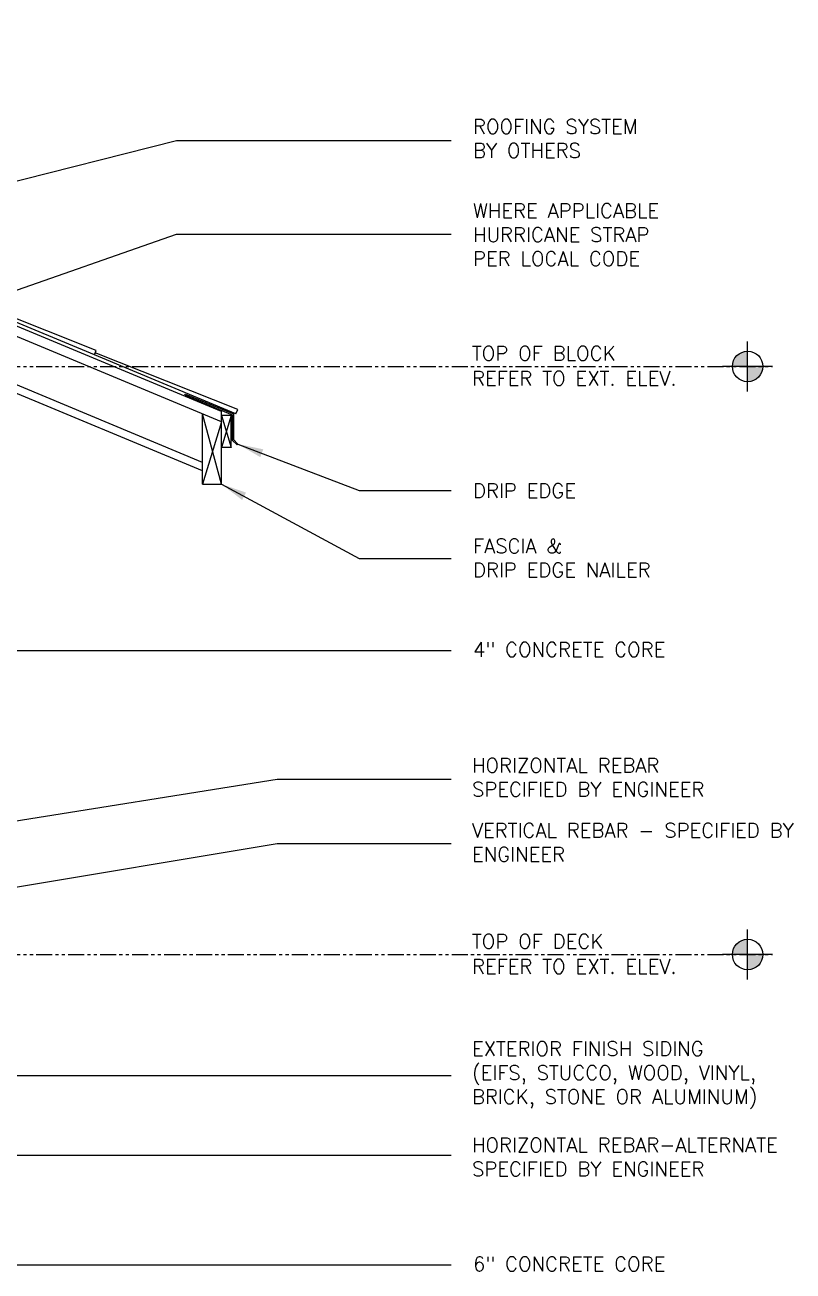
# Model space of a CAD drawing. Header units: inches. Extents: x -16 to 133, y -112 to 61.
# Drawn here: x 73.3 to 133.4, y -37.8 to 59.6 of the extents above; entities that cross this region are included whole.
import ezdxf

# ---------------------------------------------------------------- set-up
doc = ezdxf.new("R2010")
doc.units = ezdxf.units.IN
doc.header["$MEASUREMENT"] = 0
doc.linetypes.add('PHANTOM', pattern=[2.5, 1.25, -0.25, 0.25, -0.25, 0.25, -0.25])
for name, color, linetype in [('A-NOTE-SYMBOL', 7, 'Continuous'), ('A-SEC-DTL', 3, 'Continuous'), ('LAYER 12', 12, 'Continuous'), ('LAYER 5', 5, 'Continuous'), ('LAYER 7', 7, 'Continuous'), ('LAYER 8', 8, 'Continuous')]:
    doc.layers.add(name, color=color, linetype=linetype)
doc.styles.add('NOTES', font='simplex.shx', dxfattribs={"height": 1})
doc.dimstyles.new('DIM-16', dxfattribs={"dimscale": 16, "dimtxt": 0.09375, "dimasz": 0.125, "dimexe": 0.1875, "dimexo": 0.0625, "dimgap": 0.0625, "dimtad": 0, "dimtih": 1, "dimtoh": 1, "dimdec": 4, "dimzin": 3, "dimdsep": 46, "dimlunit": 4, "dimtxsty": 'NOTES', "dimcen": 0.0625, "dimclrt": 4, "dimadec": 0, "dimazin": 0, "dimtfac": 1, "dimtdec": 4, "dimtofl": 0, "dimtmove": 0, "dimatfit": 3, "dimfxl": 1, "dimfrac": 2, "dimtolj": 1, "dimtzin": 0, "dimarcsym": 0})

# ---------------------------------------------------------------- blocks, each defined once
blk = doc.blocks.new('ELEVATION-MARK')
at = {"layer": 'A-NOTE-SYMBOL'}
h = blk.add_hatch(color=256, dxfattribs=at)
h.paths.add_polyline_path([(0, 0), (0, 0.1136, 0.414214), (-0.1136, 0)])
h.paths.add_polyline_path([(0, -0.1136, 0.414214), (0.1136, 0), (0, 0)])
for p, q in [((0, -0.1865), (0, 0.1865)), ((0.1865, 0), (-0.1865, 0))]:
    blk.add_line(p, q, dxfattribs=at)
at = {"layer": 'A-NOTE-SYMBOL', "color": 3}
blk.add_circle((0, 0), 0.1136, dxfattribs=at)

msp = doc.modelspace()

# ---------------------------------------------------------------- linework, layer by layer
at = {"layer": 'A-SEC-DTL', "color": 5, "linetype": 'PHANTOM'}
for p, q in [((69.187, 32.914), (131.789, 32.914)), ((69.187, -13.086), (131.789, -13.086))]:
    msp.add_line(p, q, dxfattribs=at)
at = {"layer": 'LAYER 12'}
for p, q in [((85.823, 30.671), (85.859, 30.758)), ((85.823, 30.671), (89.516, 29.133)), ((85.859, 30.758), (89.609, 29.195)), ((88.687, 23.705), (87.187, 29.205)), ((88.687, 28.58), (87.187, 23.705)), ((89.437, 29.08), (88.687, 26.58)), ((88.687, 29.08), (89.437, 26.58)), ((89.516, 29.133), (89.516, 27.156)), ((89.609, 29.195), (89.609, 27.195)), ((89.516, 27.156), (89.897, 26.775)), ((89.609, 27.195), (89.963, 26.841)), ((89.963, 26.841), (89.897, 26.775))]:
    msp.add_line(p, q, dxfattribs=at)
at = {"layer": 'LAYER 5'}
for p, q in [((88.687, 29.393), (16.125, 59.627)), ((88.687, 28.58), (16.125, 58.815)), ((87.187, 25.414), (16.125, 55.023)), ((78.735, 33.81), (67.659, 38.426)), ((78.88, 34.157), (67.731, 38.599)), ((78.735, 33.81), (78.88, 34.157)), ((78.735, 33.81), (78.808, 33.983)), ((89.812, 29.195), (78.735, 33.81)), ((89.957, 29.541), (78.808, 33.983)), ((88.687, 28.58), (88.687, 29.393)), ((89.812, 29.195), (89.957, 29.541)), ((87.187, 23.705), (87.187, 29.205)), ((89.437, 29.08), (88.687, 29.08)), ((88.687, 23.705), (88.687, 28.58)), ((89.437, 26.58), (89.437, 29.08)), ((89.437, 26.58), (88.687, 26.58)), ((87.187, 23.705), (88.687, 23.705))]:
    msp.add_line(p, q, dxfattribs=at)
at = {"layer": 'LAYER 8'}
msp.add_line((87.187, 24.737), (69.812, 31.976), dxfattribs=at)

# ---------------------------------------------------------------- block references
at = {"layer": 'A-SEC-DTL', "xscale": 10.5, "yscale": 10.5, "zscale": 10.5}
for p in [(129.831, 32.914), (129.831, -13.086)]:
    msp.add_blockref('ELEVATION-MARK', p, dxfattribs=at)

# ---------------------------------------------------------------- texts
at = {"layer": 'LAYER 7', "char_height": 1.125, "width": 28.91138, "attachment_point": 1, "style": 'NOTES'}
for s, insert in [('\\A1;ROOFING SYSTEM\\PBY OTHERS', (108.352, 52.243)), ('\\A1;WHERE APPLICABLE\\PHURRICANE STRAP\\PPER LOCAL CODE', (108.352, 45.658)), ('TOP OF BLOCK', (108.268, 34.502)), ('REFER TO EXT. ELEV.', (108.268, 32.542)), ('\\A1;DRIP EDGE', (108.352, 23.755)), ('\\A1;HORIZONTAL REBAR\\PSPECIFIED BY ENGINEER', (108.268, 2.272)), ('\\A1;VERTICAL REBAR - SPECIFIED BY ENGINEER', (108.268, -2.814)), ('TOP OF DECK', (108.268, -11.498)), ('REFER TO EXT. ELEV.', (108.268, -13.458)), ('\\A1;HORIZONTAL REBAR-ALTERNATE\\PSPECIFIED BY ENGINEER', (108.268, -27.417))]:
    msp.add_mtext(s, dxfattribs=dict(at, insert=insert))
at = {"layer": 'LAYER 7', "char_height": 1.125, "attachment_point": 1, "style": 'NOTES'}
for s, insert in [('\\A1;FASCIA &\\PDRIP EDGE NAILER', (108.352, 19.433)), ('\\A1;4" CONCRETE CORE', (108.352, 11.336)), ('\\A1;EXTERIOR FINISH SIDING\\P(EIFS, STUCCO, WOOD, VINYL,\\PBRICK, STONE OR ALUMINUM)', (108.268, -19.893)), ('\\A1;6" CONCRETE CORE', (108.352, -36.719))]:
    msp.add_mtext_dynamic_manual_height_columns(s, width=28.91138, gutter_width=5, heights=[0], dxfattribs=dict(at, insert=insert))

# ---------------------------------------------------------------- leaders
at = {"layer": 'LAYER 8'}
for points in [[(56.726, 43.387), (85.155, 50.586), (106.654, 50.586)], [(64.522, 36.051), (85.155, 43.25), (106.654, 43.25)], [(89.963, 26.841), (99.452, 23.216), (106.654, 23.216)], [(88.687, 23.705), (99.452, 17.903), (106.654, 17.903)], [(64.215, 10.689), (99.452, 10.689), (106.654, 10.689)], [(65.437, -3.785), (93.045, 0.627), (106.654, 0.627)], [(66.451, -8.846), (93.045, -4.4), (106.654, -4.4)], [(69.812, -22.544), (99.452, -22.544), (106.654, -22.544)], [(65.153, -28.782), (99.452, -28.782), (106.654, -28.782)], [(65.153, -37.366), (99.452, -37.366), (106.654, -37.366)]]:
    msp.add_leader(points, dimstyle='DIM-16', dxfattribs=at)

doc.saveas('drawing.dxf')
